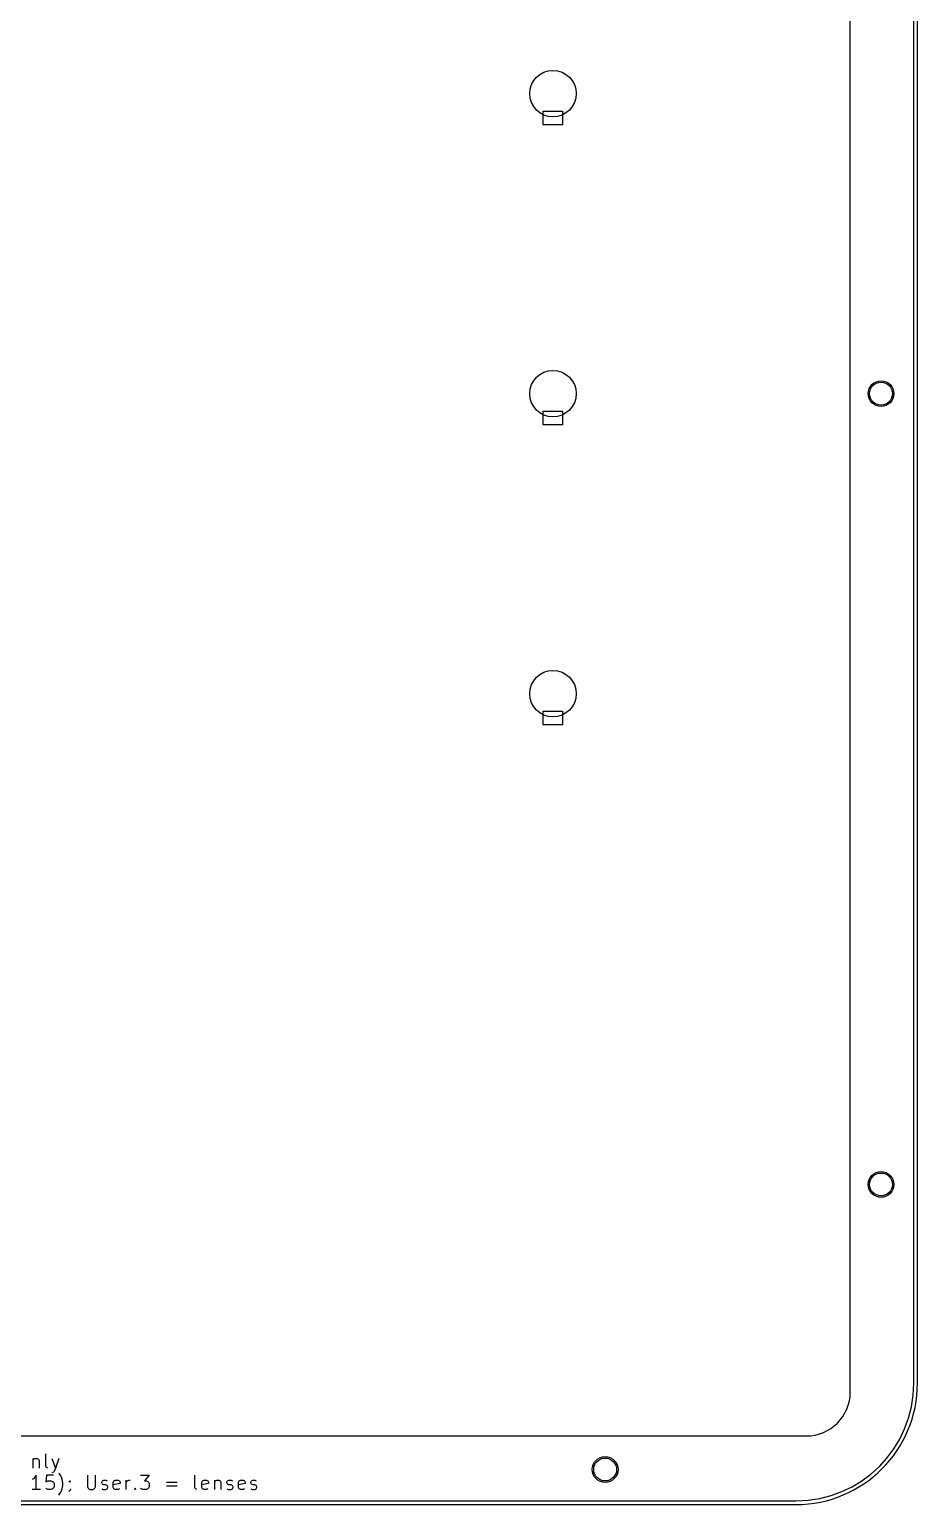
# Model space of a CAD drawing. Header units: millimetres. Extents: x 76 to 518, y -366 to -54.
# Drawn here: x 393.8 to 518, y -365.5 to -159 of the extents above; entities that cross this region are included whole.
import ezdxf

# ---------------------------------------------------------------- set-up
doc = ezdxf.new("R2010")
doc.units = ezdxf.units.MM
doc.layers.add('BLACK', color=7, linetype='CONTINUOUS')
doc.layers.add('WHITE', color=7, linetype='CONTINUOUS')

msp = doc.modelspace()

# ---------------------------------------------------------------- linework, layer by layer
at = {"layer": 'BLACK'}
for centre, radius in [((467, -168), 3.249999), ((467, -210), 3.249999), ((512.9, -210), 1.6), ((467, -252), 3.249999), ((512.9, -320.7), 1.6), ((474.3, -360.6), 1.6)]:
    msp.add_circle(centre, radius, dxfattribs=at)
at = {"layer": 'WHITE', "linetype": 'CONTINUOUS'}
for p, q in [((508.6, -349.75), (508.6, -70.25)), ((517.5, -348.5), (517.5, -71.5)), ((518, -348.5), (518, -71.5)), ((465.65, -172.35), (465.65, -170.45)), ((465.65, -170.45), (468.35, -170.45)), ((468.35, -170.45), (468.35, -172.35)), ((468.35, -172.35), (465.65, -172.35)), ((465.65, -214.35), (465.65, -212.45)), ((465.65, -212.45), (468.35, -212.45)), ((468.35, -212.45), (468.35, -214.35)), ((468.35, -214.35), (465.65, -214.35)), ((465.65, -256.35), (465.65, -254.45)), ((465.65, -254.45), (468.35, -254.45)), ((468.35, -254.45), (468.35, -256.35)), ((468.35, -256.35), (465.65, -256.35)), ((91.549999, -355.9), (502.45, -355.9)), ((394.238106, -359.076304), (394.238106, -360.409638)), ((394.238106, -359.26678), (394.333344, -359.171542)), ((394.333344, -359.171542), (394.52382, -359.076304)), ((394.52382, -359.076304), (394.809535, -359.076304)), ((394.809535, -359.076304), (395.000011, -359.171542)), ((395.000011, -359.171542), (395.095249, -359.362019)), ((396.04763, -360.123923), (396.04763, -358.409638)), ((396.904773, -359.076304), (397.380963, -360.409638)), ((397.857154, -359.076304), (397.380963, -360.409638)), ((395.095249, -359.362019), (395.095249, -360.409638)), ((396.142868, -360.3144), (396.04763, -360.123923)), ((396.333344, -360.409638), (396.142868, -360.3144)), ((397.095249, -360.981066), (396.904773, -361.076304)), ((397.190487, -360.885828), (397.095249, -360.981066)), ((397.380963, -360.409638), (397.190487, -360.885828)), ((397.95239, -361.219161), (397.857152, -361.123923)), ((398.142866, -361.504876), (397.95239, -361.219161)), ((394.333342, -361.885828), (394.142866, -361.981066)), ((394.523818, -361.695352), (394.333342, -361.885828)), ((394.714294, -361.409638), (394.523818, -361.695352)), ((394.714294, -363.409638), (394.714294, -361.409638)), ((396.142866, -361.409638), (396.047628, -362.362019)), ((396.047628, -362.362019), (396.142866, -362.26678)), ((396.142866, -363.3144), (396.047628, -363.219161)), ((397.095247, -361.409638), (396.142866, -361.409638)), ((396.142866, -362.26678), (396.333342, -362.171542)), ((396.333342, -363.409638), (396.142866, -363.3144)), ((396.333342, -362.171542), (396.809533, -362.171542)), ((396.809533, -362.171542), (397.000009, -362.26678)), ((397.000009, -363.3144), (396.809533, -363.409638)), ((397.000009, -362.26678), (397.095247, -362.362019)), ((397.095247, -363.219161), (397.000009, -363.3144)), ((397.095247, -362.362019), (397.190485, -362.552495)), ((397.190485, -363.028685), (397.095247, -363.219161)), ((397.190485, -362.552495), (397.190485, -363.028685)), ((398.238104, -361.695352), (398.142866, -361.504876)), ((398.333342, -361.981066), (398.238104, -361.695352)), ((398.238104, -363.600114), (398.333342, -363.3144)), ((398.42858, -362.457257), (398.333342, -361.981066)), ((398.333342, -363.3144), (398.42858, -362.838209)), ((398.42858, -362.838209), (398.42858, -362.457257)), ((399.285723, -362.26678), (399.380961, -362.171542)), ((399.380961, -362.362019), (399.285723, -362.26678)), ((399.380961, -362.171542), (399.476199, -362.26678)), ((399.380961, -362.171542), (399.380961, -362.362019)), ((399.476199, -362.26678), (399.380961, -362.362019)), ((399.476199, -363.3144), (399.476199, -363.409638)), ((401.857152, -361.409638), (401.857152, -363.028685)), ((401.857152, -363.028685), (401.95239, -363.219161)), ((401.95239, -363.219161), (402.047628, -363.3144)), ((402.047628, -363.3144), (402.238104, -363.409638)), ((402.619057, -363.409638), (402.809533, -363.3144)), ((402.809533, -363.3144), (402.904771, -363.219161)), ((402.904771, -363.219161), (403.000009, -363.028685)), ((403.000009, -363.028685), (403.000009, -361.409638)), ((403.857152, -362.362019), (403.95239, -362.171542)), ((403.857152, -362.457257), (403.857152, -362.362019)), ((403.95239, -362.647733), (403.857152, -362.457257)), ((403.857152, -363.3144), (404.047628, -363.409638)), ((403.95239, -362.171542), (404.142866, -362.076304)), ((404.142866, -362.742971), (403.95239, -362.647733)), ((404.142866, -362.076304), (404.42858, -362.076304)), ((404.42858, -362.742971), (404.142866, -362.742971)), ((404.42858, -362.076304), (404.619057, -362.171542)), ((404.619057, -362.838209), (404.42858, -362.742971)), ((404.42858, -363.409638), (404.619057, -363.3144)), ((404.714295, -363.028685), (404.619057, -362.838209)), ((404.619057, -363.3144), (404.714295, -363.123923)), ((404.714295, -363.123923), (404.714295, -363.028685)), ((405.4762, -362.362019), (405.571438, -362.171542)), ((405.4762, -363.123923), (405.4762, -362.362019)), ((406.428581, -362.552495), (405.4762, -362.742971)), ((405.571438, -363.3144), (405.4762, -363.123923)), ((405.571438, -362.171542), (405.761914, -362.076304)), ((405.761914, -363.409638), (405.571438, -363.3144)), ((405.761914, -362.076304), (406.142867, -362.076304)), ((406.142867, -362.076304), (406.333343, -362.171542)), ((406.333343, -363.3144), (406.142867, -363.409638)), ((406.333343, -362.171542), (406.428581, -362.362019)), ((406.428581, -362.362019), (406.428581, -362.552495)), ((407.285724, -363.409638), (407.285724, -362.076304)), ((407.285724, -362.457257), (407.380962, -362.26678)), ((407.380962, -362.26678), (407.4762, -362.171542)), ((407.4762, -362.171542), (407.666676, -362.076304)), ((407.666676, -362.076304), (407.857153, -362.076304)), ((408.428581, -363.3144), (408.523819, -363.219161)), ((408.523819, -363.409638), (408.428581, -363.3144)), ((408.523819, -363.219161), (408.619057, -363.3144)), ((408.523819, -363.219161), (408.523819, -363.409638)), ((408.619057, -363.3144), (408.523819, -363.409638)), ((409.285724, -361.409638), (410.523819, -361.409638)), ((409.380962, -363.3144), (409.285724, -363.219161)), ((409.571438, -363.409638), (409.380962, -363.3144)), ((410.523819, -361.409638), (409.857152, -362.171542)), ((409.857152, -362.171542), (410.142867, -362.171542)), ((410.142867, -362.171542), (410.333343, -362.26678)), ((410.333343, -363.3144), (410.142867, -363.409638)), ((410.333343, -362.26678), (410.428581, -362.362019)), ((410.428581, -363.219161), (410.333343, -363.3144)), ((410.428581, -362.362019), (410.523819, -362.552495)), ((410.523819, -363.028685), (410.428581, -363.219161)), ((410.523819, -362.552495), (410.523819, -363.028685)), ((412.904772, -362.362019), (414.428582, -362.362019)), ((414.428582, -362.933447), (412.904772, -362.933447)), ((416.904772, -363.123923), (416.904772, -361.409638)), ((417.00001, -363.3144), (416.904772, -363.123923)), ((417.190486, -363.409638), (417.00001, -363.3144)), ((417.857153, -362.362019), (417.952391, -362.171542)), ((417.857153, -363.123923), (417.857153, -362.362019)), ((418.809534, -362.552495), (417.857153, -362.742971)), ((417.952391, -363.3144), (417.857153, -363.123923)), ((417.952391, -362.171542), (418.142867, -362.076304)), ((418.142867, -363.409638), (417.952391, -363.3144)), ((418.142867, -362.076304), (418.52382, -362.076304)), ((418.52382, -362.076304), (418.714296, -362.171542)), ((418.714296, -363.3144), (418.52382, -363.409638)), ((418.714296, -362.171542), (418.809534, -362.362019)), ((418.809534, -362.362019), (418.809534, -362.552495)), ((419.666677, -362.076304), (419.666677, -363.409638)), ((419.666677, -362.26678), (419.761915, -362.171542)), ((419.761915, -362.171542), (419.952391, -362.076304)), ((419.952391, -362.076304), (420.238106, -362.076304)), ((420.238106, -362.076304), (420.428582, -362.171542)), ((420.428582, -362.171542), (420.52382, -362.362019)), ((420.52382, -362.362019), (420.52382, -363.409638)), ((421.380963, -362.362019), (421.476201, -362.171542)), ((421.380963, -362.457257), (421.380963, -362.362019)), ((421.476201, -362.647733), (421.380963, -362.457257)), ((421.380963, -363.3144), (421.571439, -363.409638)), ((421.476201, -362.171542), (421.666677, -362.076304)), ((421.666677, -362.742971), (421.476201, -362.647733)), ((421.666677, -362.076304), (421.952391, -362.076304)), ((421.952391, -362.742971), (421.666677, -362.742971)), ((421.952391, -362.076304), (422.142868, -362.171542)), ((422.142868, -362.838209), (421.952391, -362.742971)), ((421.952391, -363.409638), (422.142868, -363.3144)), ((422.238106, -363.028685), (422.142868, -362.838209)), ((422.142868, -363.3144), (422.238106, -363.123923)), ((422.238106, -363.123923), (422.238106, -363.028685)), ((423.000011, -362.362019), (423.095249, -362.171542)), ((423.000011, -363.123923), (423.000011, -362.362019)), ((423.952392, -362.552495), (423.000011, -362.742971)), ((423.095249, -363.3144), (423.000011, -363.123923)), ((423.095249, -362.171542), (423.285725, -362.076304)), ((423.285725, -363.409638), (423.095249, -363.3144)), ((423.285725, -362.076304), (423.666678, -362.076304)), ((423.666678, -362.076304), (423.857154, -362.171542)), ((423.857154, -363.3144), (423.666678, -363.409638)), ((423.857154, -362.171542), (423.952392, -362.362019)), ((423.952392, -362.362019), (423.952392, -362.552495)), ((424.714297, -362.362019), (424.809535, -362.171542)), ((424.714297, -362.457257), (424.714297, -362.362019)), ((424.809535, -362.647733), (424.714297, -362.457257)), ((424.714297, -363.3144), (424.904773, -363.409638)), ((424.809535, -362.171542), (425.000011, -362.076304)), ((425.000011, -362.742971), (424.809535, -362.647733)), ((425.000011, -362.076304), (425.285725, -362.076304)), ((425.285725, -362.742971), (425.000011, -362.742971)), ((425.285725, -362.076304), (425.476202, -362.171542)), ((425.476202, -362.838209), (425.285725, -362.742971)), ((425.285725, -363.409638), (425.476202, -363.3144)), ((425.57144, -363.028685), (425.476202, -362.838209)), ((425.476202, -363.3144), (425.57144, -363.123923)), ((425.57144, -363.123923), (425.57144, -363.028685)), ((93, -365), (501, -365)), ((395.285723, -363.409638), (394.142866, -363.409638)), ((396.809533, -363.409638), (396.333342, -363.409638)), ((397.857152, -364.171542), (397.95239, -364.076304)), ((397.95239, -364.076304), (398.142866, -363.79059)), ((398.142866, -363.79059), (398.238104, -363.600114)), ((399.380961, -363.600114), (399.285723, -363.695352)), ((399.476199, -363.409638), (399.380961, -363.600114)), ((402.238104, -363.409638), (402.619057, -363.409638)), ((404.047628, -363.409638), (404.42858, -363.409638)), ((406.142867, -363.409638), (405.761914, -363.409638)), ((410.142867, -363.409638), (409.571438, -363.409638)), ((418.52382, -363.409638), (418.142867, -363.409638)), ((421.571439, -363.409638), (421.952391, -363.409638)), ((423.666678, -363.409638), (423.285725, -363.409638)), ((424.904773, -363.409638), (425.285725, -363.409638)), ((93, -365.5), (501, -365.5))]:
    msp.add_line(p, q, dxfattribs=at)
at = {"layer": 'WHITE'}
for centre in [(512.9, -210), (512.9, -320.7), (474.3, -360.6)]:
    msp.add_circle(centre, 1.8, dxfattribs=at)
for centre, radius in [((501, -348.5), 16.5), ((501, -348.5), 17), ((502.45, -349.75), 6.15)]:
    msp.add_arc(centre, radius, -90, 0, dxfattribs=at)

doc.saveas('drawing.dxf')
